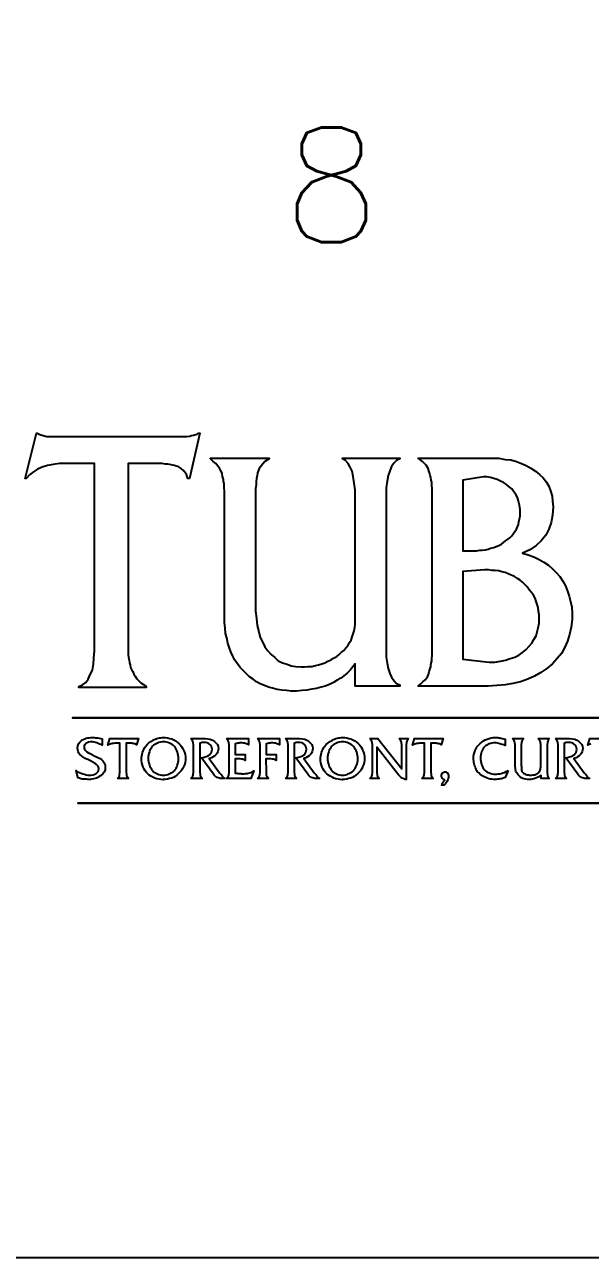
# Model space of a CAD drawing. Header units: inches. Extents: x 3.8 to 36.3, y 0.9 to 43.6.
# Drawn here: x 26.12 to 28.58, y 0.87 to 6.25 of the extents above; entities that cross this region are included whole.
import ezdxf

# ---------------------------------------------------------------- set-up
doc = ezdxf.new("R2010")
doc.units = ezdxf.units.IN
doc.header["$MEASUREMENT"] = 0
doc.layers.add('R-ANNO-TEXT', color=6, linetype='Continuous')
doc.layers.add('R-SWTS-OTLN', color=2, linetype='Continuous')
doc.styles.add('SWTSTEXT', font='romans.shx')

msp = doc.modelspace()

# ---------------------------------------------------------------- linework, layer by layer
at = {"layer": 'R-ANNO-TEXT'}
for points in [[(26.42016, 3.51729), (26.42016, 4.335), (26.29626, 4.335), (26.26698, 4.335), (26.23995, 4.3305), (26.21517, 4.32599), (26.19264, 4.31923), (26.17237, 4.31022), (26.15435, 4.29896), (26.13632, 4.28544), (26.12281, 4.26968), (26.1183, 4.26968), (26.16786, 4.46791), (26.17011, 4.46791), (26.18138, 4.46115), (26.19715, 4.45665), (26.21291, 4.45214), (26.23544, 4.45214), (26.7986, 4.45214), (26.81212, 4.45214), (26.82338, 4.45214), (26.83464, 4.45439), (26.84365, 4.45665), (26.85266, 4.4589), (26.86168, 4.46115), (26.86843, 4.4634), (26.87294, 4.46791), (26.8797, 4.46791), (26.83464, 4.26968), (26.82789, 4.26968), (26.82113, 4.2877), (26.80986, 4.30347), (26.7986, 4.31248), (26.78509, 4.32149), (26.77607, 4.32374), (26.76932, 4.32599), (26.76031, 4.32824), (26.74904, 4.3305), (26.74003, 4.33275), (26.72877, 4.33275), (26.71525, 4.335), (26.70399, 4.335), (26.56658, 4.335), (26.56658, 3.5263), (26.56658, 3.51279), (26.56658, 3.50152), (26.56883, 3.48801), (26.57108, 3.47675), (26.57334, 3.46548), (26.57559, 3.45647), (26.57784, 3.44521), (26.58235, 3.4362), (26.58685, 3.42719), (26.59136, 3.41592), (26.59812, 3.40691), (26.60487, 3.39565), (26.61388, 3.38664), (26.6229, 3.37763), (26.63416, 3.37087), (26.64542, 3.36186), (26.64542, 3.35736), (26.35258, 3.35736), (26.35258, 3.36186), (26.36835, 3.36862), (26.38186, 3.37988), (26.39313, 3.3934), (26.40214, 3.41367), (26.41115, 3.43395), (26.41565, 3.45872), (26.4179, 3.48576), (26.42016, 3.51729), (26.42016, 3.51729)], [(26.42016, 3.51729), (26.42016, 4.335), (26.29626, 4.335), (26.29626, 4.335), (26.26698, 4.335), (26.23995, 4.3305), (26.21517, 4.32599), (26.19264, 4.31923), (26.17237, 4.31022), (26.15435, 4.29896), (26.13632, 4.28544), (26.12281, 4.26968), (26.1183, 4.26968), (26.16786, 4.46791), (26.17011, 4.46791), (26.17011, 4.46791), (26.18138, 4.46115), (26.19715, 4.45665), (26.21291, 4.45214), (26.23544, 4.45214), (26.7986, 4.45214), (26.7986, 4.45214), (26.81212, 4.45214), (26.82338, 4.45214), (26.83464, 4.45439), (26.84365, 4.45665), (26.85266, 4.4589), (26.86168, 4.46115), (26.86843, 4.4634), (26.87294, 4.46791), (26.8797, 4.46791), (26.83464, 4.26968), (26.82789, 4.26968), (26.82789, 4.26968), (26.82113, 4.2877), (26.80986, 4.30347), (26.7986, 4.31248), (26.78509, 4.32149), (26.78509, 4.32149), (26.77607, 4.32374), (26.76932, 4.32599), (26.76031, 4.32824), (26.74904, 4.3305), (26.74003, 4.33275), (26.72877, 4.33275), (26.71525, 4.335), (26.70399, 4.335), (26.56658, 4.335), (26.56658, 3.5263), (26.56658, 3.5263), (26.56658, 3.51279), (26.56658, 3.50152), (26.56883, 3.48801), (26.57108, 3.47675), (26.57334, 3.46548), (26.57559, 3.45647), (26.57784, 3.44521), (26.58235, 3.4362), (26.58235, 3.4362), (26.58685, 3.42719), (26.59136, 3.41592), (26.59812, 3.40691), (26.60487, 3.39565), (26.61388, 3.38664), (26.6229, 3.37763), (26.63416, 3.37087), (26.64542, 3.36186), (26.64542, 3.35736), (26.35258, 3.35736), (26.35258, 3.36186), (26.35258, 3.36186), (26.36835, 3.36862), (26.38186, 3.37988), (26.39313, 3.3934), (26.40214, 3.41367), (26.41115, 3.43395), (26.41565, 3.45872), (26.4179, 3.48576), (26.42016, 3.51729)], [(26.98782, 3.66597), (26.98782, 4.17506), (26.98782, 4.18858), (26.98782, 4.2021), (26.98782, 4.21561), (26.98557, 4.22688), (26.98557, 4.23814), (26.98557, 4.24715), (26.98332, 4.25616), (26.98332, 4.26517), (26.97881, 4.27869), (26.97656, 4.2922), (26.97205, 4.30347), (26.9653, 4.31473), (26.95854, 4.32374), (26.94953, 4.335), (26.93827, 4.34401), (26.927, 4.35528), (26.927, 4.35753), (27.18155, 4.35753), (27.18155, 4.35528), (27.16353, 4.34401), (27.15001, 4.32824), (27.13875, 4.31248), (27.13199, 4.29445), (27.12974, 4.28319), (27.12749, 4.26968), (27.12523, 4.25616), (27.12523, 4.24264), (27.12298, 4.22462), (27.12298, 4.2066), (27.12298, 4.18858), (27.12298, 4.16831), (27.12298, 3.72454), (27.12298, 3.69075), (27.12749, 3.65921), (27.12974, 3.62767), (27.1365, 3.60064), (27.14326, 3.57586), (27.15452, 3.55334), (27.16353, 3.53531), (27.17705, 3.51729), (27.19056, 3.50152), (27.20633, 3.48801), (27.2221, 3.47449), (27.24012, 3.46548), (27.26039, 3.45872), (27.27841, 3.45197), (27.29869, 3.44971), (27.32121, 3.44746), (27.33698, 3.44746), (27.35275, 3.44971), (27.36852, 3.44971), (27.38429, 3.45422), (27.3978, 3.45647), (27.41132, 3.46098), (27.42484, 3.46548), (27.43835, 3.47224), (27.45187, 3.479), (27.46313, 3.48576), (27.47665, 3.49251), (27.48791, 3.50152), (27.49692, 3.51054), (27.50818, 3.51955), (27.51719, 3.53081), (27.5262, 3.54207), (27.53296, 3.55334), (27.53972, 3.5646), (27.54423, 3.57811), (27.54873, 3.59163), (27.55324, 3.60515), (27.55549, 3.62091), (27.55774, 3.63443), (27.55774, 3.6502), (27.55774, 4.18408), (27.55774, 4.22012), (27.55324, 4.2494), (27.54873, 4.27869), (27.54423, 4.30121), (27.53522, 4.31923), (27.5262, 4.335), (27.51494, 4.34852), (27.50143, 4.35528), (27.50143, 4.35753), (27.75147, 4.35753), (27.75147, 4.35528), (27.73795, 4.34852), (27.72669, 4.33725), (27.71543, 4.32149), (27.70867, 4.30347), (27.70191, 4.28319), (27.69741, 4.25841), (27.6929, 4.22913), (27.6929, 4.19759), (27.6929, 3.5218), (27.6929, 3.49026), (27.69741, 3.46323), (27.70191, 3.4407), (27.70867, 3.41818), (27.71543, 3.40241), (27.72669, 3.38664), (27.73795, 3.37538), (27.75147, 3.36862), (27.75147, 3.36411), (27.55774, 3.36411), (27.55774, 3.46098), (27.54648, 3.44746), (27.53522, 3.43395), (27.5217, 3.42043), (27.50818, 3.40917), (27.49467, 3.3979), (27.4789, 3.38889), (27.46313, 3.37988), (27.44511, 3.37087), (27.42709, 3.36411), (27.40907, 3.35961), (27.38879, 3.35285), (27.36852, 3.3506), (27.34599, 3.34609), (27.32572, 3.34384), (27.30094, 3.34159), (27.27841, 3.34159), (27.25814, 3.34384), (27.23787, 3.34609), (27.21759, 3.34834), (27.19732, 3.3551), (27.1793, 3.35961), (27.16128, 3.36637), (27.14326, 3.37312), (27.12749, 3.38213), (27.11172, 3.3934), (27.09595, 3.40466), (27.08243, 3.41818), (27.06892, 3.43169), (27.0554, 3.44521), (27.04414, 3.46098), (27.03288, 3.47675), (27.02387, 3.49477), (27.01485, 3.51279), (27.0081, 3.53306), (27.00134, 3.55108), (26.99683, 3.57361), (26.99233, 3.59388), (26.99008, 3.61641), (26.98782, 3.64119), (26.98782, 3.66597), (26.98782, 3.66597)], [(26.98782, 3.66597), (26.98782, 4.17506), (26.98782, 4.17506), (26.98782, 4.18858), (26.98782, 4.2021), (26.98782, 4.21561), (26.98557, 4.22688), (26.98557, 4.23814), (26.98557, 4.24715), (26.98332, 4.25616), (26.98332, 4.26517), (26.98332, 4.26517), (26.97881, 4.27869), (26.97656, 4.2922), (26.97205, 4.30347), (26.9653, 4.31473), (26.9653, 4.31473), (26.95854, 4.32374), (26.94953, 4.335), (26.93827, 4.34401), (26.927, 4.35528), (26.927, 4.35753), (27.18155, 4.35753), (27.18155, 4.35528), (27.18155, 4.35528), (27.16353, 4.34401), (27.15001, 4.32824), (27.13875, 4.31248), (27.13199, 4.29445), (27.13199, 4.29445), (27.12974, 4.28319), (27.12749, 4.26968), (27.12523, 4.25616), (27.12523, 4.24264), (27.12298, 4.22462), (27.12298, 4.2066), (27.12298, 4.18858), (27.12298, 4.16831), (27.12298, 3.72454), (27.12298, 3.72454), (27.12298, 3.69075), (27.12749, 3.65921), (27.12974, 3.62767), (27.1365, 3.60064), (27.14326, 3.57586), (27.15452, 3.55334), (27.16353, 3.53531), (27.17705, 3.51729), (27.17705, 3.51729), (27.19056, 3.50152), (27.20633, 3.48801), (27.2221, 3.47449), (27.24012, 3.46548), (27.26039, 3.45872), (27.27841, 3.45197), (27.29869, 3.44971), (27.32121, 3.44746), (27.32121, 3.44746), (27.33698, 3.44746), (27.35275, 3.44971), (27.36852, 3.44971), (27.38429, 3.45422), (27.3978, 3.45647), (27.41132, 3.46098), (27.42484, 3.46548), (27.43835, 3.47224), (27.43835, 3.47224), (27.45187, 3.479), (27.46313, 3.48576), (27.47665, 3.49251), (27.48791, 3.50152), (27.49692, 3.51054), (27.50818, 3.51955), (27.51719, 3.53081), (27.5262, 3.54207), (27.5262, 3.54207), (27.53296, 3.55334), (27.53972, 3.5646), (27.54423, 3.57811), (27.54873, 3.59163), (27.55324, 3.60515), (27.55549, 3.62091), (27.55774, 3.63443), (27.55774, 3.6502), (27.55774, 4.18408), (27.55774, 4.18408), (27.55774, 4.22012), (27.55324, 4.2494), (27.54873, 4.27869), (27.54423, 4.30121), (27.53522, 4.31923), (27.5262, 4.335), (27.51494, 4.34852), (27.50143, 4.35528), (27.50143, 4.35753), (27.75147, 4.35753), (27.75147, 4.35528), (27.75147, 4.35528), (27.73795, 4.34852), (27.72669, 4.33725), (27.71543, 4.32149), (27.70867, 4.30347), (27.70191, 4.28319), (27.69741, 4.25841), (27.6929, 4.22913), (27.6929, 4.19759), (27.6929, 3.5218), (27.6929, 3.5218), (27.6929, 3.49026), (27.69741, 3.46323), (27.70191, 3.4407), (27.70867, 3.41818), (27.71543, 3.40241), (27.72669, 3.38664), (27.73795, 3.37538), (27.75147, 3.36862), (27.75147, 3.36411), (27.55774, 3.36411), (27.55774, 3.46098), (27.55774, 3.46098), (27.54648, 3.44746), (27.53522, 3.43395), (27.5217, 3.42043), (27.50818, 3.40917), (27.49467, 3.3979), (27.4789, 3.38889), (27.46313, 3.37988), (27.44511, 3.37087), (27.44511, 3.37087), (27.42709, 3.36411), (27.40907, 3.35961), (27.38879, 3.35285), (27.36852, 3.3506), (27.34599, 3.34609), (27.32572, 3.34384), (27.30094, 3.34159), (27.27841, 3.34159), (27.27841, 3.34159), (27.25814, 3.34384), (27.23787, 3.34609), (27.21759, 3.34834), (27.19732, 3.3551), (27.1793, 3.35961), (27.16128, 3.36637), (27.14326, 3.37312), (27.12749, 3.38213), (27.12749, 3.38213), (27.11172, 3.3934), (27.09595, 3.40466), (27.08243, 3.41818), (27.06892, 3.43169), (27.0554, 3.44521), (27.04414, 3.46098), (27.03288, 3.47675), (27.02387, 3.49477), (27.02387, 3.49477), (27.01485, 3.51279), (27.0081, 3.53306), (27.00134, 3.55108), (26.99683, 3.57361), (26.99233, 3.59388), (26.99008, 3.61641), (26.98782, 3.64119), (26.98782, 3.66597)], [(27.89339, 3.5218), (27.89339, 4.2021), (27.89339, 4.21561), (27.89339, 4.22688), (27.89113, 4.23814), (27.89113, 4.25165), (27.88888, 4.26292), (27.88663, 4.27418), (27.88438, 4.28319), (27.88212, 4.29445), (27.87536, 4.31248), (27.86635, 4.32824), (27.85059, 4.34401), (27.83256, 4.35753), (28.15694, 4.35753), (28.18398, 4.35753), (28.21101, 4.35302), (28.23579, 4.35077), (28.26057, 4.34401), (28.28309, 4.335), (28.30337, 4.32599), (28.32364, 4.31473), (28.34391, 4.30121), (28.36194, 4.2877), (28.3777, 4.27193), (28.39122, 4.25391), (28.40248, 4.23589), (28.40924, 4.21561), (28.416, 4.19309), (28.41825, 4.17056), (28.4205, 4.14578), (28.41825, 4.10974), (28.41149, 4.0782), (28.40248, 4.04892), (28.38897, 4.02188), (28.36869, 3.99711), (28.34617, 3.97683), (28.31914, 3.95881), (28.2876, 3.94304), (28.31238, 3.93628), (28.33716, 3.92727), (28.35968, 3.91601), (28.37996, 3.90475), (28.40023, 3.89123), (28.41825, 3.87546), (28.43402, 3.85969), (28.44979, 3.84167), (28.4633, 3.8214), (28.47457, 3.80113), (28.48358, 3.7786), (28.49034, 3.75607), (28.49709, 3.73355), (28.5016, 3.70877), (28.50385, 3.68174), (28.50385, 3.6547), (28.49935, 3.62091), (28.49259, 3.58938), (28.48358, 3.56009), (28.47231, 3.53306), (28.45655, 3.50603), (28.43853, 3.4835), (28.41825, 3.46098), (28.39347, 3.4407), (28.36644, 3.42268), (28.33941, 3.40691), (28.31012, 3.3934), (28.27859, 3.38213), (28.2448, 3.37538), (28.21101, 3.36862), (28.17497, 3.36637), (28.13667, 3.36411), (27.83256, 3.36411), (27.84383, 3.37312), (27.85284, 3.38213), (27.86185, 3.39114), (27.86861, 3.3979), (27.87311, 3.40466), (27.87762, 3.41367), (27.87987, 3.42719), (27.88438, 3.4407), (27.88663, 3.44746), (27.88663, 3.45422), (27.88888, 3.46323), (27.89113, 3.47449), (27.89113, 3.4835), (27.89339, 3.49702), (27.89339, 3.50828), (27.89339, 3.5218), (27.89339, 3.5218)], [(27.89339, 3.5218), (27.89339, 4.2021), (27.89339, 4.2021), (27.89339, 4.21561), (27.89339, 4.22688), (27.89113, 4.23814), (27.89113, 4.25165), (27.88888, 4.26292), (27.88663, 4.27418), (27.88438, 4.28319), (27.88212, 4.29445), (27.88212, 4.29445), (27.87536, 4.31248), (27.86635, 4.32824), (27.85059, 4.34401), (27.83256, 4.35753), (28.15694, 4.35753), (28.15694, 4.35753), (28.18398, 4.35753), (28.21101, 4.35302), (28.23579, 4.35077), (28.26057, 4.34401), (28.28309, 4.335), (28.30337, 4.32599), (28.32364, 4.31473), (28.34391, 4.30121), (28.34391, 4.30121), (28.36194, 4.2877), (28.3777, 4.27193), (28.39122, 4.25391), (28.40248, 4.23589), (28.40924, 4.21561), (28.416, 4.19309), (28.41825, 4.17056), (28.4205, 4.14578), (28.4205, 4.14578), (28.41825, 4.10974), (28.41149, 4.0782), (28.40248, 4.04892), (28.38897, 4.02188), (28.36869, 3.99711), (28.34617, 3.97683), (28.31914, 3.95881), (28.2876, 3.94304), (28.2876, 3.94304), (28.31238, 3.93628), (28.33716, 3.92727), (28.35968, 3.91601), (28.37996, 3.90475), (28.40023, 3.89123), (28.41825, 3.87546), (28.43402, 3.85969), (28.44979, 3.84167), (28.44979, 3.84167), (28.4633, 3.8214), (28.47457, 3.80113), (28.48358, 3.7786), (28.49034, 3.75607), (28.49709, 3.73355), (28.5016, 3.70877), (28.50385, 3.68174), (28.50385, 3.6547), (28.50385, 3.6547), (28.49935, 3.62091), (28.49259, 3.58938), (28.48358, 3.56009), (28.47231, 3.53306), (28.45655, 3.50603), (28.43853, 3.4835), (28.41825, 3.46098), (28.39347, 3.4407), (28.39347, 3.4407), (28.36644, 3.42268), (28.33941, 3.40691), (28.31012, 3.3934), (28.27859, 3.38213), (28.2448, 3.37538), (28.21101, 3.36862), (28.17497, 3.36637), (28.13667, 3.36411), (27.83256, 3.36411), (27.83256, 3.36411), (27.84383, 3.37312), (27.85284, 3.38213), (27.86185, 3.39114), (27.86861, 3.3979), (27.86861, 3.3979), (27.87311, 3.40466), (27.87762, 3.41367), (27.87987, 3.42719), (27.88438, 3.4407), (27.88438, 3.4407), (27.88663, 3.44746), (27.88663, 3.45422), (27.88888, 3.46323), (27.89113, 3.47449), (27.89113, 3.4835), (27.89339, 3.49702), (27.89339, 3.50828), (27.89339, 3.5218)], [(28.02629, 3.95431), (28.07585, 3.95431), (28.08711, 3.95431), (28.10063, 3.95656), (28.11189, 3.95656), (28.12541, 3.95881), (28.13667, 3.96106), (28.14793, 3.96557), (28.16145, 3.96782), (28.17271, 3.97233), (28.18398, 3.97683), (28.19524, 3.98359), (28.20425, 3.99035), (28.21326, 3.99711), (28.22227, 4.00386), (28.23128, 4.01062), (28.24029, 4.01963), (28.24705, 4.02864), (28.25381, 4.03765), (28.26057, 4.04892), (28.26507, 4.05793), (28.26958, 4.06919), (28.27183, 4.08045), (28.27408, 4.09397), (28.27633, 4.10523), (28.27633, 4.1165), (28.27633, 4.13452), (28.27408, 4.15254), (28.26958, 4.17056), (28.26507, 4.18633), (28.25831, 4.19984), (28.2493, 4.21111), (28.24029, 4.22462), (28.22903, 4.23363), (28.21777, 4.24264), (28.20425, 4.25165), (28.19073, 4.25841), (28.17722, 4.26517), (28.16145, 4.26968), (28.14793, 4.27418), (28.13217, 4.27643), (28.1164, 4.27643), (28.02629, 4.26292), (28.02629, 3.95431), (28.02629, 3.95431)], [(28.02629, 3.95431), (28.07585, 3.95431), (28.07585, 3.95431), (28.08711, 3.95431), (28.10063, 3.95656), (28.11189, 3.95656), (28.12541, 3.95881), (28.13667, 3.96106), (28.14793, 3.96557), (28.16145, 3.96782), (28.17271, 3.97233), (28.17271, 3.97233), (28.18398, 3.97683), (28.19524, 3.98359), (28.20425, 3.99035), (28.21326, 3.99711), (28.22227, 4.00386), (28.23128, 4.01062), (28.24029, 4.01963), (28.24705, 4.02864), (28.24705, 4.02864), (28.25381, 4.03765), (28.26057, 4.04892), (28.26507, 4.05793), (28.26958, 4.06919), (28.27183, 4.08045), (28.27408, 4.09397), (28.27633, 4.10523), (28.27633, 4.1165), (28.27633, 4.1165), (28.27633, 4.13452), (28.27408, 4.15254), (28.26958, 4.17056), (28.26507, 4.18633), (28.25831, 4.19984), (28.2493, 4.21111), (28.24029, 4.22462), (28.22903, 4.23363), (28.22903, 4.23363), (28.21777, 4.24264), (28.20425, 4.25165), (28.19073, 4.25841), (28.17722, 4.26517), (28.16145, 4.26968), (28.14793, 4.27418), (28.13217, 4.27643), (28.1164, 4.27643), (28.02629, 4.26292), (28.02629, 3.95431)], [(28.02629, 3.48125), (28.14118, 3.46773), (28.16596, 3.46773), (28.19073, 3.47224), (28.21326, 3.47675), (28.23353, 3.4835), (28.25381, 3.49026), (28.27183, 3.49927), (28.2876, 3.51054), (28.30337, 3.52405), (28.31688, 3.53757), (28.32815, 3.55108), (28.33716, 3.56685), (28.34617, 3.58262), (28.35067, 3.60064), (28.35518, 3.61866), (28.35968, 3.63894), (28.35968, 3.65921), (28.35968, 3.67498), (28.35743, 3.69075), (28.35518, 3.70651), (28.35067, 3.72003), (28.34617, 3.73355), (28.34166, 3.74706), (28.3349, 3.76058), (28.32589, 3.77184), (28.31688, 3.7831), (28.30787, 3.79662), (28.29886, 3.80563), (28.2876, 3.81689), (28.27633, 3.82591), (28.26507, 3.83266), (28.25156, 3.84167), (28.23804, 3.84843), (28.22452, 3.85294), (28.21101, 3.85969), (28.19749, 3.86195), (28.18398, 3.86645), (28.16821, 3.86871), (28.15469, 3.86871), (28.13892, 3.87096), (28.12316, 3.87096), (28.02629, 3.8642), (28.02629, 3.48125), (28.02629, 3.48125)], [(28.02629, 3.48125), (28.14118, 3.46773), (28.14118, 3.46773), (28.16596, 3.46773), (28.19073, 3.47224), (28.21326, 3.47675), (28.23353, 3.4835), (28.25381, 3.49026), (28.27183, 3.49927), (28.2876, 3.51054), (28.30337, 3.52405), (28.30337, 3.52405), (28.31688, 3.53757), (28.32815, 3.55108), (28.33716, 3.56685), (28.34617, 3.58262), (28.35067, 3.60064), (28.35518, 3.61866), (28.35968, 3.63894), (28.35968, 3.65921), (28.35968, 3.65921), (28.35968, 3.67498), (28.35743, 3.69075), (28.35518, 3.70651), (28.35067, 3.72003), (28.34617, 3.73355), (28.34166, 3.74706), (28.3349, 3.76058), (28.32589, 3.77184), (28.32589, 3.77184), (28.31688, 3.7831), (28.30787, 3.79662), (28.29886, 3.80563), (28.2876, 3.81689), (28.27633, 3.82591), (28.26507, 3.83266), (28.25156, 3.84167), (28.23804, 3.84843), (28.23804, 3.84843), (28.22452, 3.85294), (28.21101, 3.85969), (28.19749, 3.86195), (28.18398, 3.86645), (28.16821, 3.86871), (28.15469, 3.86871), (28.13892, 3.87096), (28.12316, 3.87096), (28.02629, 3.8642), (28.02629, 3.48125)], [(31.55471, 3.22543), (31.55471, 3.22543), (26.32445, 3.22543), (26.32445, 3.22543), (31.55471, 3.22543), (31.55471, 3.22543), (31.55471, 3.22543)], [(26.34824, 2.96469), (26.33972, 2.99595), (26.34682, 2.99027), (26.35534, 2.98601), (26.36245, 2.98316), (26.36955, 2.98032), (26.37665, 2.9789), (26.38376, 2.97606), (26.39086, 2.97464), (26.39796, 2.97464), (26.40649, 2.97464), (26.41501, 2.97606), (26.42212, 2.9789), (26.4278, 2.98174), (26.43206, 2.98601), (26.43632, 2.99169), (26.43774, 2.99737), (26.43917, 3.00305), (26.43917, 3.00447), (26.43917, 3.0059), (26.43774, 3.00732), (26.43774, 3.00874), (26.43774, 3.01158), (26.43632, 3.013), (26.4349, 3.01584), (26.43348, 3.01726), (26.42922, 3.02152), (26.42354, 3.02579), (26.41359, 3.03147), (26.40223, 3.03715), (26.39939, 3.03857), (26.39654, 3.03999), (26.3937, 3.04141), (26.39086, 3.04283), (26.3795, 3.04852), (26.36955, 3.05562), (26.36245, 3.0613), (26.35676, 3.06557), (26.3525, 3.07125), (26.34966, 3.07835), (26.34824, 3.08546), (26.34682, 3.09256), (26.34824, 3.1025), (26.35108, 3.11245), (26.35676, 3.11955), (26.36387, 3.12666), (26.36813, 3.1295), (26.37381, 3.13234), (26.37807, 3.13376), (26.38376, 3.1366), (26.39086, 3.13802), (26.39654, 3.13802), (26.40365, 3.13944), (26.41075, 3.13944), (26.41501, 3.13944), (26.4207, 3.13944), (26.42496, 3.13802), (26.42922, 3.13802), (26.4349, 3.13802), (26.44059, 3.1366), (26.44769, 3.13518), (26.45337, 3.13376), (26.45337, 3.10535), (26.44769, 3.10819), (26.44201, 3.11103), (26.43632, 3.11387), (26.43064, 3.11671), (26.42496, 3.11813), (26.41928, 3.11955), (26.41359, 3.12097), (26.40791, 3.12097), (26.40081, 3.12097), (26.3937, 3.11955), (26.38802, 3.11671), (26.38376, 3.11529), (26.3795, 3.11103), (26.37807, 3.10677), (26.37523, 3.1025), (26.37523, 3.09682), (26.37523, 3.09256), (26.37665, 3.0883), (26.3795, 3.08404), (26.38234, 3.08119), (26.3866, 3.07693), (26.3937, 3.07267), (26.40365, 3.06841), (26.41501, 3.06272), (26.41501, 3.06272), (26.41643, 3.0613), (26.41785, 3.05988), (26.41928, 3.05988), (26.42922, 3.05562), (26.43774, 3.05136), (26.44485, 3.0471), (26.45053, 3.04283), (26.45337, 3.03999), (26.45621, 3.03715), (26.45906, 3.03289), (26.4619, 3.02863), (26.46332, 3.02436), (26.46616, 3.01868), (26.46758, 3.013), (26.46758, 3.00874), (26.46616, 2.99879), (26.4619, 2.98885), (26.45621, 2.98032), (26.44627, 2.9718), (26.44059, 2.96896), (26.4349, 2.96469), (26.42922, 2.96185), (26.42354, 2.96043), (26.41643, 2.95901), (26.40933, 2.95759), (26.40223, 2.95617), (26.39512, 2.95617), (26.39086, 2.95617), (26.38518, 2.95759), (26.3795, 2.95759), (26.37381, 2.95759), (26.36813, 2.95759), (26.36103, 2.95901), (26.35534, 2.96185), (26.34824, 2.96327), (26.34824, 2.96469), (26.34824, 2.96469)], [(26.55851, 2.99169), (26.55851, 2.98601), (26.55993, 2.98032), (26.55993, 2.97464), (26.55993, 2.9718), (26.56135, 2.96896), (26.56419, 2.96612), (26.56561, 2.96327), (26.56845, 2.96043), (26.52157, 2.96043), (26.52299, 2.96327), (26.52583, 2.96612), (26.52725, 2.96754), (26.52867, 2.97038), (26.53009, 2.97464), (26.53009, 2.9789), (26.53151, 2.98458), (26.53151, 2.99027), (26.53151, 3.11529), (26.5173, 3.11529), (26.5102, 3.11529), (26.5031, 3.11387), (26.49741, 3.11387), (26.49315, 3.11245), (26.48889, 3.11103), (26.48463, 3.10961), (26.48179, 3.10677), (26.47895, 3.10535), (26.48747, 3.13518), (26.61249, 3.13518), (26.60397, 3.10677), (26.60113, 3.10819), (26.59971, 3.11103), (26.59687, 3.11245), (26.59402, 3.11245), (26.58976, 3.11387), (26.5855, 3.11387), (26.58124, 3.11529), (26.57698, 3.11529), (26.55851, 3.11529), (26.55851, 2.99169), (26.55851, 2.99169)], [(26.72047, 2.95475), (26.71052, 2.95617), (26.702, 2.95759), (26.69205, 2.95901), (26.68353, 2.96185), (26.675, 2.96612), (26.66648, 2.97038), (26.65938, 2.97464), (26.65227, 2.98032), (26.64659, 2.98743), (26.64091, 2.99453), (26.63665, 3.00163), (26.63238, 3.01016), (26.62954, 3.01868), (26.6267, 3.02863), (26.62528, 3.03715), (26.62528, 3.04568), (26.62528, 3.05278), (26.6267, 3.05988), (26.62812, 3.06699), (26.62954, 3.07409), (26.63238, 3.08119), (26.63522, 3.08688), (26.63807, 3.09398), (26.64233, 3.09966), (26.64943, 3.10819), (26.65796, 3.11671), (26.66648, 3.12239), (26.67643, 3.12808), (26.68069, 3.13092), (26.68637, 3.13234), (26.69205, 3.13518), (26.69774, 3.1366), (26.70342, 3.13802), (26.7091, 3.13802), (26.71478, 3.13944), (26.72047, 3.13944), (26.73041, 3.13944), (26.73894, 3.13802), (26.74888, 3.13518), (26.75741, 3.13376), (26.76593, 3.1295), (26.77446, 3.12524), (26.78156, 3.11955), (26.78866, 3.11387), (26.79435, 3.10677), (26.80003, 3.09966), (26.80429, 3.09256), (26.80855, 3.08404), (26.81281, 3.07551), (26.81566, 3.06557), (26.81708, 3.05704), (26.81708, 3.0471), (26.81708, 3.03857), (26.81566, 3.03005), (26.81281, 3.0201), (26.80855, 3.01158), (26.80429, 3.00305), (26.79861, 2.99453), (26.7915, 2.98743), (26.78582, 2.98032), (26.77872, 2.97464), (26.77161, 2.96896), (26.76451, 2.96469), (26.75599, 2.96185), (26.74746, 2.96043), (26.73894, 2.95759), (26.72899, 2.95617), (26.72047, 2.95617), (26.72047, 2.95475), (26.72047, 2.95475)], [(26.72189, 3.12097), (26.71478, 3.12097), (26.70768, 3.11955), (26.70058, 3.11813), (26.69489, 3.11529), (26.68921, 3.11245), (26.68353, 3.10961), (26.67785, 3.10535), (26.67358, 3.10108), (26.66932, 3.0954), (26.66648, 3.08972), (26.66222, 3.08404), (26.6608, 3.07693), (26.65796, 3.06983), (26.65654, 3.06272), (26.65511, 3.05562), (26.65511, 3.04852), (26.65511, 3.04141), (26.65654, 3.03431), (26.65796, 3.02721), (26.6608, 3.0201), (26.66222, 3.013), (26.66648, 3.00732), (26.66932, 3.00163), (26.67358, 2.99595), (26.67785, 2.99027), (26.68353, 2.98601), (26.68921, 2.98316), (26.69489, 2.98032), (26.70058, 2.97748), (26.70626, 2.97606), (26.71336, 2.97464), (26.72047, 2.97464), (26.72757, 2.97464), (26.73467, 2.97606), (26.74036, 2.97748), (26.74604, 2.98032), (26.75172, 2.98316), (26.75741, 2.98601), (26.76309, 2.99027), (26.76735, 2.99453), (26.77161, 3.00021), (26.77588, 3.00447), (26.77872, 3.01158), (26.78156, 3.01726), (26.7844, 3.02436), (26.78582, 3.03147), (26.78724, 3.03857), (26.78724, 3.04568), (26.78724, 3.0542), (26.78582, 3.0613), (26.7844, 3.06841), (26.78298, 3.07551), (26.78014, 3.08261), (26.77588, 3.0883), (26.77303, 3.09398), (26.76877, 3.09966), (26.76309, 3.10535), (26.75883, 3.10961), (26.75314, 3.11245), (26.74746, 3.11529), (26.74036, 3.11813), (26.73467, 3.11955), (26.72757, 3.12097), (26.72189, 3.12097), (26.72189, 3.12097)], [(26.87959, 2.99169), (26.87959, 2.98601), (26.88101, 2.98032), (26.88101, 2.97464), (26.88101, 2.9718), (26.88243, 2.96896), (26.88527, 2.96612), (26.88669, 2.96327), (26.88953, 2.96043), (26.84265, 2.96043), (26.84407, 2.96327), (26.84691, 2.96612), (26.84833, 2.96754), (26.84975, 2.97038), (26.85117, 2.97464), (26.85117, 2.9789), (26.85259, 2.98601), (26.85259, 2.99169), (26.85259, 3.10393), (26.85259, 3.10961), (26.85117, 3.11529), (26.85117, 3.11955), (26.84975, 3.12239), (26.84833, 3.12524), (26.84691, 3.1295), (26.84407, 3.13234), (26.84265, 3.13518), (26.90232, 3.13518), (26.91511, 3.13376), (26.92505, 3.13234), (26.935, 3.12808), (26.94352, 3.12239), (26.95062, 3.11529), (26.95631, 3.10819), (26.95915, 3.09966), (26.96057, 3.09114), (26.95915, 3.08404), (26.95773, 3.07835), (26.95489, 3.07125), (26.95062, 3.06557), (26.94494, 3.05988), (26.93784, 3.05562), (26.93073, 3.05136), (26.92079, 3.0471), (26.96625, 2.98458), (26.96909, 2.98174), (26.97051, 2.98032), (26.97336, 2.97748), (26.97478, 2.97464), (26.97762, 2.9718), (26.98046, 2.96754), (26.98472, 2.96327), (26.98898, 2.96043), (26.97478, 2.96043), (26.97336, 2.96043), (26.96909, 2.96043), (26.96483, 2.96185), (26.95915, 2.96327), (26.95489, 2.96469), (26.95062, 2.96754), (26.94636, 2.97038), (26.9421, 2.97464), (26.93926, 2.9789), (26.88669, 3.05136), (26.89806, 3.0542), (26.908, 3.05704), (26.91653, 3.05988), (26.92221, 3.06415), (26.92647, 3.06983), (26.93073, 3.07551), (26.93215, 3.08119), (26.93358, 3.0883), (26.93215, 3.09398), (26.93073, 3.09966), (26.92789, 3.10535), (26.92363, 3.10961), (26.91795, 3.11387), (26.91226, 3.11671), (26.90516, 3.11813), (26.89806, 3.11813), (26.89664, 3.11813), (26.89522, 3.11813), (26.89237, 3.11813), (26.89095, 3.11813), (26.88811, 3.11813), (26.88527, 3.11671), (26.88243, 3.11529), (26.87959, 3.11529), (26.87959, 2.99169), (26.87959, 2.99169)], [(26.99751, 2.96043), (26.99893, 2.96327), (27.00177, 2.96612), (27.00319, 2.96754), (27.00461, 2.97038), (27.00603, 2.97464), (27.00603, 2.9789), (27.00745, 2.98458), (27.00745, 2.99027), (27.00745, 3.1025), (27.00745, 3.10819), (27.00603, 3.11529), (27.00603, 3.11955), (27.00461, 3.12239), (27.00319, 3.12524), (27.00177, 3.1295), (26.99893, 3.13234), (26.99751, 3.13518), (27.0927, 3.13518), (27.0927, 3.10677), (27.08985, 3.10819), (27.08559, 3.11103), (27.08133, 3.11245), (27.07849, 3.11387), (27.07423, 3.11529), (27.06996, 3.11529), (27.06428, 3.11671), (27.06002, 3.11671), (27.05718, 3.11671), (27.05434, 3.11671), (27.0515, 3.11529), (27.04865, 3.11529), (27.04581, 3.11529), (27.04155, 3.11387), (27.03729, 3.11245), (27.03445, 3.11245), (27.03445, 3.06557), (27.07707, 3.06557), (27.07707, 3.03857), (27.07565, 3.03999), (27.07281, 3.04141), (27.07139, 3.04283), (27.06854, 3.04283), (27.0657, 3.04426), (27.06144, 3.04426), (27.05576, 3.04568), (27.05007, 3.04568), (27.03445, 3.04568), (27.03445, 2.98316), (27.03871, 2.98316), (27.04297, 2.98316), (27.04723, 2.98174), (27.0515, 2.98174), (27.05576, 2.98174), (27.06002, 2.98174), (27.06286, 2.98032), (27.0657, 2.98032), (27.07281, 2.98032), (27.07849, 2.98174), (27.08559, 2.98174), (27.09128, 2.98316), (27.09696, 2.98458), (27.10264, 2.98743), (27.10974, 2.99027), (27.11543, 2.99453), (27.10264, 2.96043), (26.99751, 2.96043), (26.99751, 2.96043)], [(27.16941, 2.99169), (27.16941, 2.98601), (27.16941, 2.98032), (27.16941, 2.97464), (27.17084, 2.9718), (27.17226, 2.96896), (27.1751, 2.96612), (27.17652, 2.96327), (27.17936, 2.96043), (27.13248, 2.96043), (27.1339, 2.96327), (27.13674, 2.96612), (27.13816, 2.96754), (27.13958, 2.97038), (27.141, 2.97464), (27.141, 2.9789), (27.14242, 2.98458), (27.14242, 2.99027), (27.14242, 3.1025), (27.14242, 3.10819), (27.141, 3.11529), (27.141, 3.11955), (27.13958, 3.12239), (27.13816, 3.12524), (27.13674, 3.1295), (27.1339, 3.13234), (27.13248, 3.13518), (27.22766, 3.13518), (27.22766, 3.10677), (27.22482, 3.10819), (27.22056, 3.11103), (27.2163, 3.11245), (27.21346, 3.11387), (27.20919, 3.11529), (27.20493, 3.11529), (27.19925, 3.11671), (27.19499, 3.11671), (27.19215, 3.11671), (27.1893, 3.11671), (27.18646, 3.11529), (27.18362, 3.11529), (27.18078, 3.11529), (27.17652, 3.11387), (27.17226, 3.11245), (27.16941, 3.11245), (27.16941, 3.06557), (27.21204, 3.06557), (27.21204, 3.03857), (27.21062, 3.03999), (27.20777, 3.04141), (27.20635, 3.04283), (27.20351, 3.04283), (27.20067, 3.04426), (27.19641, 3.04426), (27.1893, 3.04568), (27.18362, 3.04568), (27.16799, 3.04568), (27.16941, 2.99169), (27.16941, 2.99169)], [(27.2916, 2.99169), (27.2916, 2.98601), (27.29302, 2.98032), (27.29302, 2.97464), (27.29302, 2.9718), (27.29444, 2.96896), (27.29728, 2.96612), (27.2987, 2.96327), (27.30154, 2.96043), (27.25466, 2.96043), (27.25608, 2.96327), (27.25892, 2.96612), (27.26034, 2.96754), (27.26176, 2.97038), (27.26318, 2.97464), (27.26318, 2.9789), (27.2646, 2.98601), (27.2646, 2.99169), (27.2646, 3.10393), (27.2646, 3.10961), (27.26318, 3.11529), (27.26318, 3.11955), (27.26176, 3.12239), (27.26034, 3.12524), (27.25892, 3.1295), (27.25608, 3.13234), (27.25466, 3.13518), (27.31433, 3.13518), (27.32711, 3.13376), (27.33706, 3.13234), (27.347, 3.12808), (27.35553, 3.12239), (27.36263, 3.11529), (27.36832, 3.10819), (27.37116, 3.09966), (27.37258, 3.09114), (27.37116, 3.08404), (27.36974, 3.07835), (27.36689, 3.07125), (27.36263, 3.06557), (27.35695, 3.05988), (27.34985, 3.05562), (27.34274, 3.05136), (27.3328, 3.0471), (27.37826, 2.98458), (27.3811, 2.98174), (27.38252, 2.98032), (27.38536, 2.97748), (27.38678, 2.97464), (27.38963, 2.9718), (27.39247, 2.96754), (27.39673, 2.96327), (27.40099, 2.96043), (27.38678, 2.96043), (27.38536, 2.96043), (27.3811, 2.96043), (27.37684, 2.96185), (27.37116, 2.96327), (27.36689, 2.96469), (27.36263, 2.96754), (27.35837, 2.97038), (27.35411, 2.97464), (27.35127, 2.9789), (27.2987, 3.05136), (27.31007, 3.0542), (27.32001, 3.05704), (27.32854, 3.05988), (27.33422, 3.06415), (27.33848, 3.06983), (27.34274, 3.07551), (27.34416, 3.08119), (27.34558, 3.0883), (27.34416, 3.09398), (27.34274, 3.09966), (27.3399, 3.10535), (27.33564, 3.10961), (27.32996, 3.11387), (27.32427, 3.11671), (27.31717, 3.11813), (27.31007, 3.11813), (27.30865, 3.11813), (27.30722, 3.11813), (27.30438, 3.11813), (27.30296, 3.11813), (27.30012, 3.11813), (27.29728, 3.11671), (27.29444, 3.11529), (27.2916, 3.11529), (27.2916, 2.99169), (27.2916, 2.99169)], [(27.50186, 2.95475), (27.49192, 2.95617), (27.48339, 2.95759), (27.47345, 2.95901), (27.46492, 2.96185), (27.4564, 2.96612), (27.44788, 2.97038), (27.44077, 2.97464), (27.43367, 2.98032), (27.42799, 2.98743), (27.4223, 2.99453), (27.41804, 3.00163), (27.41378, 3.01016), (27.41094, 3.01868), (27.4081, 3.02863), (27.40667, 3.03715), (27.40667, 3.04568), (27.40667, 3.05278), (27.4081, 3.05988), (27.40952, 3.06699), (27.41094, 3.07409), (27.41378, 3.08119), (27.41662, 3.08688), (27.41946, 3.09398), (27.42372, 3.09966), (27.43083, 3.10819), (27.43935, 3.11671), (27.44788, 3.12239), (27.45782, 3.12808), (27.46208, 3.13092), (27.46777, 3.13234), (27.47345, 3.13518), (27.47913, 3.1366), (27.48481, 3.13802), (27.4905, 3.13802), (27.49618, 3.13944), (27.50186, 3.13944), (27.51181, 3.13944), (27.52033, 3.13802), (27.53028, 3.13518), (27.5388, 3.13376), (27.54733, 3.1295), (27.55585, 3.12524), (27.56295, 3.11955), (27.57006, 3.11387), (27.57574, 3.10677), (27.58142, 3.09966), (27.58569, 3.09256), (27.58995, 3.08404), (27.59421, 3.07551), (27.59705, 3.06557), (27.59847, 3.05704), (27.59847, 3.0471), (27.59847, 3.03857), (27.59705, 3.03005), (27.59421, 3.0201), (27.58995, 3.01158), (27.58569, 3.00305), (27.58, 2.99453), (27.5729, 2.98743), (27.56722, 2.98032), (27.56011, 2.97464), (27.55301, 2.96896), (27.54591, 2.96469), (27.53738, 2.96185), (27.52886, 2.96043), (27.52033, 2.95759), (27.51039, 2.95617), (27.50186, 2.95617), (27.50186, 2.95475), (27.50186, 2.95475)], [(27.50328, 3.12097), (27.49618, 3.12097), (27.48908, 3.11955), (27.48197, 3.11813), (27.47629, 3.11529), (27.47061, 3.11245), (27.46492, 3.10961), (27.45924, 3.10535), (27.45498, 3.10108), (27.45072, 3.0954), (27.44788, 3.08972), (27.44361, 3.08404), (27.44219, 3.07693), (27.43935, 3.06983), (27.43793, 3.06272), (27.43651, 3.05562), (27.43651, 3.04852), (27.43651, 3.04141), (27.43793, 3.03431), (27.43935, 3.02721), (27.44219, 3.0201), (27.44361, 3.013), (27.44788, 3.00732), (27.45072, 3.00163), (27.45498, 2.99595), (27.45924, 2.99027), (27.46492, 2.98601), (27.47061, 2.98316), (27.47629, 2.98032), (27.48197, 2.97748), (27.48766, 2.97606), (27.49476, 2.97464), (27.50186, 2.97464), (27.50897, 2.97464), (27.51607, 2.97606), (27.52175, 2.97748), (27.52744, 2.98032), (27.53312, 2.98316), (27.5388, 2.98601), (27.54448, 2.99027), (27.54875, 2.99453), (27.55301, 3.00021), (27.55727, 3.00447), (27.56011, 3.01158), (27.56295, 3.01726), (27.5658, 3.02436), (27.56722, 3.03147), (27.56864, 3.03857), (27.56864, 3.04568), (27.56864, 3.0542), (27.56722, 3.0613), (27.5658, 3.06841), (27.56437, 3.07551), (27.56153, 3.08261), (27.55727, 3.0883), (27.55443, 3.09398), (27.55017, 3.09966), (27.54448, 3.10535), (27.54022, 3.10961), (27.53454, 3.11245), (27.52886, 3.11529), (27.52175, 3.11813), (27.51607, 3.11955), (27.50897, 3.12097), (27.50328, 3.12097), (27.50328, 3.12097)], [(27.79027, 3.13518), (27.78743, 3.13234), (27.78601, 3.1295), (27.78459, 3.12666), (27.78317, 3.12382), (27.78174, 3.11955), (27.78174, 3.11529), (27.78032, 3.10961), (27.78032, 3.10393), (27.78032, 2.95617), (27.77606, 2.95617), (27.7718, 2.95759), (27.76612, 2.96043), (27.76185, 2.96185), (27.75759, 2.96469), (27.75191, 2.97038), (27.74623, 2.97606), (27.74054, 2.98316), (27.65246, 3.09682), (27.65246, 2.99027), (27.65246, 2.98458), (27.65388, 2.9789), (27.65388, 2.97464), (27.65388, 2.9718), (27.6553, 2.96896), (27.65814, 2.96612), (27.65956, 2.96327), (27.6624, 2.96043), (27.62262, 2.96043), (27.62404, 2.96327), (27.62689, 2.96612), (27.62831, 2.96754), (27.62973, 2.97038), (27.63115, 2.97464), (27.63115, 2.9789), (27.63257, 2.98458), (27.63257, 2.99027), (27.63257, 3.10393), (27.63257, 3.10961), (27.63115, 3.11529), (27.63115, 3.11955), (27.62973, 3.12239), (27.62831, 3.12524), (27.62689, 3.1295), (27.62404, 3.13234), (27.62262, 3.13518), (27.65672, 3.13518), (27.76043, 3.00305), (27.76043, 3.10393), (27.76043, 3.10961), (27.75901, 3.11529), (27.75901, 3.11955), (27.75759, 3.12239), (27.75617, 3.12524), (27.75475, 3.1295), (27.75191, 3.13234), (27.75049, 3.13518), (27.79027, 3.13518), (27.79027, 3.13518)], [(27.88688, 2.99169), (27.88688, 2.98601), (27.8883, 2.98032), (27.8883, 2.97464), (27.8883, 2.9718), (27.88972, 2.96896), (27.89256, 2.96612), (27.89398, 2.96327), (27.89682, 2.96043), (27.84994, 2.96043), (27.85136, 2.96327), (27.8542, 2.96612), (27.85562, 2.96754), (27.85704, 2.97038), (27.85846, 2.97464), (27.85846, 2.9789), (27.85988, 2.98458), (27.85988, 2.99027), (27.85988, 3.11529), (27.84568, 3.11529), (27.83857, 3.11529), (27.83147, 3.11387), (27.82579, 3.11387), (27.82152, 3.11245), (27.81726, 3.11103), (27.813, 3.10961), (27.81016, 3.10677), (27.80732, 3.10535), (27.81584, 3.13518), (27.94087, 3.13518), (27.93234, 3.10677), (27.9295, 3.10819), (27.92808, 3.11103), (27.92524, 3.11245), (27.9224, 3.11245), (27.91813, 3.11387), (27.91387, 3.11387), (27.90961, 3.11529), (27.90535, 3.11529), (27.88688, 3.11529), (27.88688, 2.99169), (27.88688, 2.99169)], [(28.22501, 2.99595), (28.21222, 2.96469), (28.20654, 2.96327), (28.19944, 2.96043), (28.19375, 2.95901), (28.18949, 2.95901), (28.18381, 2.95759), (28.17813, 2.95759), (28.17244, 2.95617), (28.16818, 2.95617), (28.16108, 2.95617), (28.15397, 2.95759), (28.14687, 2.95759), (28.13977, 2.95901), (28.13266, 2.96185), (28.12698, 2.96469), (28.11988, 2.96754), (28.11419, 2.97038), (28.10425, 2.97606), (28.09714, 2.98458), (28.09004, 2.99169), (28.08436, 3.00163), (28.08152, 3.00732), (28.0801, 3.013), (28.07725, 3.01868), (28.07583, 3.02436), (28.07441, 3.03005), (28.07441, 3.03573), (28.07299, 3.04141), (28.07299, 3.0471), (28.07299, 3.05562), (28.07441, 3.06557), (28.07725, 3.07409), (28.0801, 3.08261), (28.08436, 3.09114), (28.09004, 3.09966), (28.09714, 3.10677), (28.10283, 3.11387), (28.10993, 3.11955), (28.11703, 3.12524), (28.12414, 3.1295), (28.13266, 3.13234), (28.14119, 3.13518), (28.15113, 3.13802), (28.15966, 3.13944), (28.1696, 3.13944), (28.17386, 3.13944), (28.17955, 3.13944), (28.18381, 3.13802), (28.18807, 3.13802), (28.19233, 3.1366), (28.19802, 3.13518), (28.20512, 3.13376), (28.2108, 3.13234), (28.2108, 3.10393), (28.20512, 3.10677), (28.19802, 3.10819), (28.19233, 3.11103), (28.18807, 3.11245), (28.18381, 3.11387), (28.17813, 3.11529), (28.17244, 3.11671), (28.16818, 3.11671), (28.16108, 3.11671), (28.15397, 3.11529), (28.14829, 3.11387), (28.14119, 3.11245), (28.1355, 3.10961), (28.13124, 3.10535), (28.12556, 3.1025), (28.1213, 3.09824), (28.11703, 3.09398), (28.11419, 3.0883), (28.11135, 3.08261), (28.10851, 3.07693), (28.10709, 3.07125), (28.10567, 3.06415), (28.10425, 3.05704), (28.10425, 3.04994), (28.10425, 3.04283), (28.10567, 3.03573), (28.10709, 3.02863), (28.10851, 3.02152), (28.11135, 3.01584), (28.11419, 3.00874), (28.11703, 3.00447), (28.1213, 2.99879), (28.12556, 2.99453), (28.13124, 2.99027), (28.13692, 2.98743), (28.14261, 2.98458), (28.14829, 2.98174), (28.15539, 2.98032), (28.1625, 2.9789), (28.1696, 2.9789), (28.17528, 2.9789), (28.18097, 2.98032), (28.18807, 2.98032), (28.19375, 2.98174), (28.20086, 2.98458), (28.20796, 2.98743), (28.21648, 2.99169), (28.22501, 2.99595), (28.22501, 2.99595)], [(28.3685, 2.96043), (28.3685, 2.97322), (28.3614, 2.96896), (28.35571, 2.96612), (28.34861, 2.96327), (28.34151, 2.96043), (28.33582, 2.95901), (28.32872, 2.95759), (28.32304, 2.95617), (28.31593, 2.95617), (28.30883, 2.95617), (28.30173, 2.95759), (28.29462, 2.95901), (28.28894, 2.96043), (28.28326, 2.96327), (28.27758, 2.96754), (28.27189, 2.9718), (28.26763, 2.97606), (28.26479, 2.98032), (28.26195, 2.98458), (28.25911, 2.98885), (28.25769, 2.99311), (28.25626, 2.99879), (28.25626, 3.0059), (28.25484, 3.013), (28.25484, 3.02152), (28.25484, 3.10393), (28.25484, 3.10961), (28.25342, 3.11529), (28.25342, 3.11955), (28.252, 3.12239), (28.25058, 3.12524), (28.24916, 3.1295), (28.24632, 3.13234), (28.2449, 3.13518), (28.29178, 3.13518), (28.28894, 3.13234), (28.28752, 3.1295), (28.2861, 3.12666), (28.28468, 3.12382), (28.28326, 3.11955), (28.28326, 3.11529), (28.28184, 3.10961), (28.28184, 3.10393), (28.28184, 3.02721), (28.28184, 3.01868), (28.28326, 3.01158), (28.28326, 3.0059), (28.28326, 3.00021), (28.28326, 2.99595), (28.28468, 2.99169), (28.28752, 2.98885), (28.28894, 2.98601), (28.29178, 2.98316), (28.29462, 2.98174), (28.29889, 2.9789), (28.30315, 2.97748), (28.30741, 2.97606), (28.31309, 2.97606), (28.31736, 2.97464), (28.32304, 2.97464), (28.3273, 2.97464), (28.33298, 2.97606), (28.33725, 2.97606), (28.34151, 2.97606), (28.34577, 2.97748), (28.35003, 2.98032), (28.35287, 2.98174), (28.35571, 2.98458), (28.35856, 2.98743), (28.35998, 2.99027), (28.36282, 2.99453), (28.36424, 2.99737), (28.36566, 3.00163), (28.36566, 3.0059), (28.36708, 3.01016), (28.36708, 3.01584), (28.36708, 3.10393), (28.36708, 3.10961), (28.36566, 3.11671), (28.36566, 3.12097), (28.36424, 3.12382), (28.36282, 3.12666), (28.3614, 3.1295), (28.35856, 3.13234), (28.35714, 3.13518), (28.40402, 3.13518), (28.40118, 3.13234), (28.39976, 3.1295), (28.39834, 3.12666), (28.39692, 3.12382), (28.3955, 3.11955), (28.3955, 3.11529), (28.39407, 3.10961), (28.39407, 3.10393), (28.39407, 2.99027), (28.39407, 2.98458), (28.3955, 2.9789), (28.3955, 2.97464), (28.3955, 2.9718), (28.39692, 2.96896), (28.39976, 2.96612), (28.40118, 2.96327), (28.40402, 2.96043), (28.3685, 2.96043), (28.3685, 2.96043)], [(28.46937, 2.99169), (28.46937, 2.98601), (28.47079, 2.98032), (28.47079, 2.97464), (28.47079, 2.9718), (28.47221, 2.96896), (28.47506, 2.96612), (28.47648, 2.96327), (28.47932, 2.96043), (28.43243, 2.96043), (28.43385, 2.96327), (28.4367, 2.96612), (28.43812, 2.96754), (28.43954, 2.97038), (28.44096, 2.97464), (28.44096, 2.9789), (28.44238, 2.98601), (28.44238, 2.99169), (28.44238, 3.10393), (28.44238, 3.10961), (28.44096, 3.11529), (28.44096, 3.11955), (28.43954, 3.12239), (28.43812, 3.12524), (28.4367, 3.1295), (28.43385, 3.13234), (28.43243, 3.13518), (28.4921, 3.13518), (28.50489, 3.13376), (28.51484, 3.13234), (28.52478, 3.12808), (28.5333, 3.12239), (28.54041, 3.11529), (28.54609, 3.10819), (28.54893, 3.09966), (28.55035, 3.09114), (28.54893, 3.08404), (28.54751, 3.07835), (28.54467, 3.07125), (28.54041, 3.06557), (28.53473, 3.05988), (28.52762, 3.05562), (28.52052, 3.05136), (28.51057, 3.0471), (28.55604, 2.98458), (28.55888, 2.98174), (28.5603, 2.98032), (28.56314, 2.97748), (28.56456, 2.97464), (28.5674, 2.9718), (28.57024, 2.96754), (28.57451, 2.96327), (28.57877, 2.96043), (28.56456, 2.96043), (28.56314, 2.96043), (28.55888, 2.96043), (28.55462, 2.96185), (28.54893, 2.96327), (28.54467, 2.96469), (28.54041, 2.96754), (28.53615, 2.97038), (28.53188, 2.97464), (28.52904, 2.9789), (28.47648, 3.05136), (28.48784, 3.0542), (28.49779, 3.05704), (28.50631, 3.05988), (28.51199, 3.06415), (28.51626, 3.06983), (28.52052, 3.07551), (28.52194, 3.08119), (28.52336, 3.0883), (28.52194, 3.09398), (28.52052, 3.09966), (28.51768, 3.10535), (28.51341, 3.10961), (28.50773, 3.11387), (28.50205, 3.11671), (28.49495, 3.11813), (28.48784, 3.11813), (28.48642, 3.11813), (28.485, 3.11813), (28.48216, 3.11813), (28.48074, 3.11813), (28.4779, 3.11813), (28.47506, 3.11671), (28.47221, 3.11529), (28.46937, 3.11529), (28.46937, 2.99169), (28.46937, 2.99169)], [(28.58587, 3.11245), (28.58161, 3.11103), (28.57735, 3.10961), (28.57451, 3.10677), (28.57166, 3.10535), (28.58019, 3.13518), (28.70521, 3.13518)], [(31.57747, 2.85309), (31.57747, 2.85309), (26.34721, 2.85309), (26.34721, 2.85309), (31.57747, 2.85309), (31.57747, 2.85309), (31.57747, 2.85309)]]:
    msp.add_lwpolyline(points, dxfattribs=at)
msp.add_lwpolyline([(27.94797, 2.95475), (27.94513, 2.95475), (27.94229, 2.95617), (27.93944, 2.95901), (27.93802, 2.96043), (27.9366, 2.96327), (27.93518, 2.96612), (27.93376, 2.96896), (27.93376, 2.9718), (27.93376, 2.97464), (27.93518, 2.9789), (27.9366, 2.98174), (27.93802, 2.98458), (27.94087, 2.98601), (27.94371, 2.98885), (27.94655, 2.99027), (27.94939, 2.99027), (27.95223, 2.99027), (27.95507, 2.98885), (27.95649, 2.98601), (27.95933, 2.98458), (27.96076, 2.98174), (27.9636, 2.97748), (27.96502, 2.97322), (27.96502, 2.96896), (27.96502, 2.96469), (27.9636, 2.96043), (27.96076, 2.95475), (27.95933, 2.95049), (27.95649, 2.94623), (27.95365, 2.94196), (27.94939, 2.93628), (27.94513, 2.93202), (27.93376, 2.93202), (27.9366, 2.93628), (27.93802, 2.94054), (27.94087, 2.94338), (27.94229, 2.94623), (27.94371, 2.94907), (27.94655, 2.95191), (27.94797, 2.95333)], close=True, dxfattribs=at)
at = {"layer": 'R-SWTS-OTLN'}
msp.add_lwpolyline([(3.8269, 0.87124), (36.25157, 0.87124), (36.25157, 43.60239), (3.8269, 43.60239)], close=True, dxfattribs=at)

# ---------------------------------------------------------------- texts
at = {"layer": 'R-ANNO-TEXT', "style": 'SWTSTEXT'}
msp.add_text('8', height=0.5, dxfattribs=at).set_placement((27.23938, 5.30106, 24.84277))

doc.saveas('drawing.dxf')
